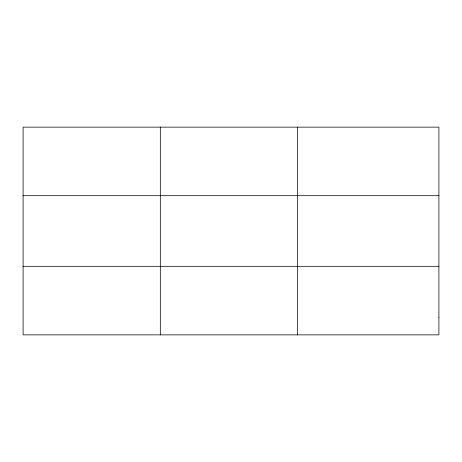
<?xml version="1.0" encoding="UTF-8"?>
<svg xmlns="http://www.w3.org/2000/svg" width="462" height="462" viewBox="0 0 462 462"><rect width="100%" height="100%" fill="white"/><g stroke="black" fill="none" stroke-linecap="round" stroke-linejoin="round"><path stroke-width="0.69" d="M160.314 334.863L160.314 127.137M297.528 334.863L297.528 127.137M23.1 195.686L438.9 195.686M23.1 266.314L438.9 266.314M438.9 317.729L438.9 334.863L23.1 334.863L23.1 127.137L438.9 127.137L438.9 317.729"/></g></svg>
